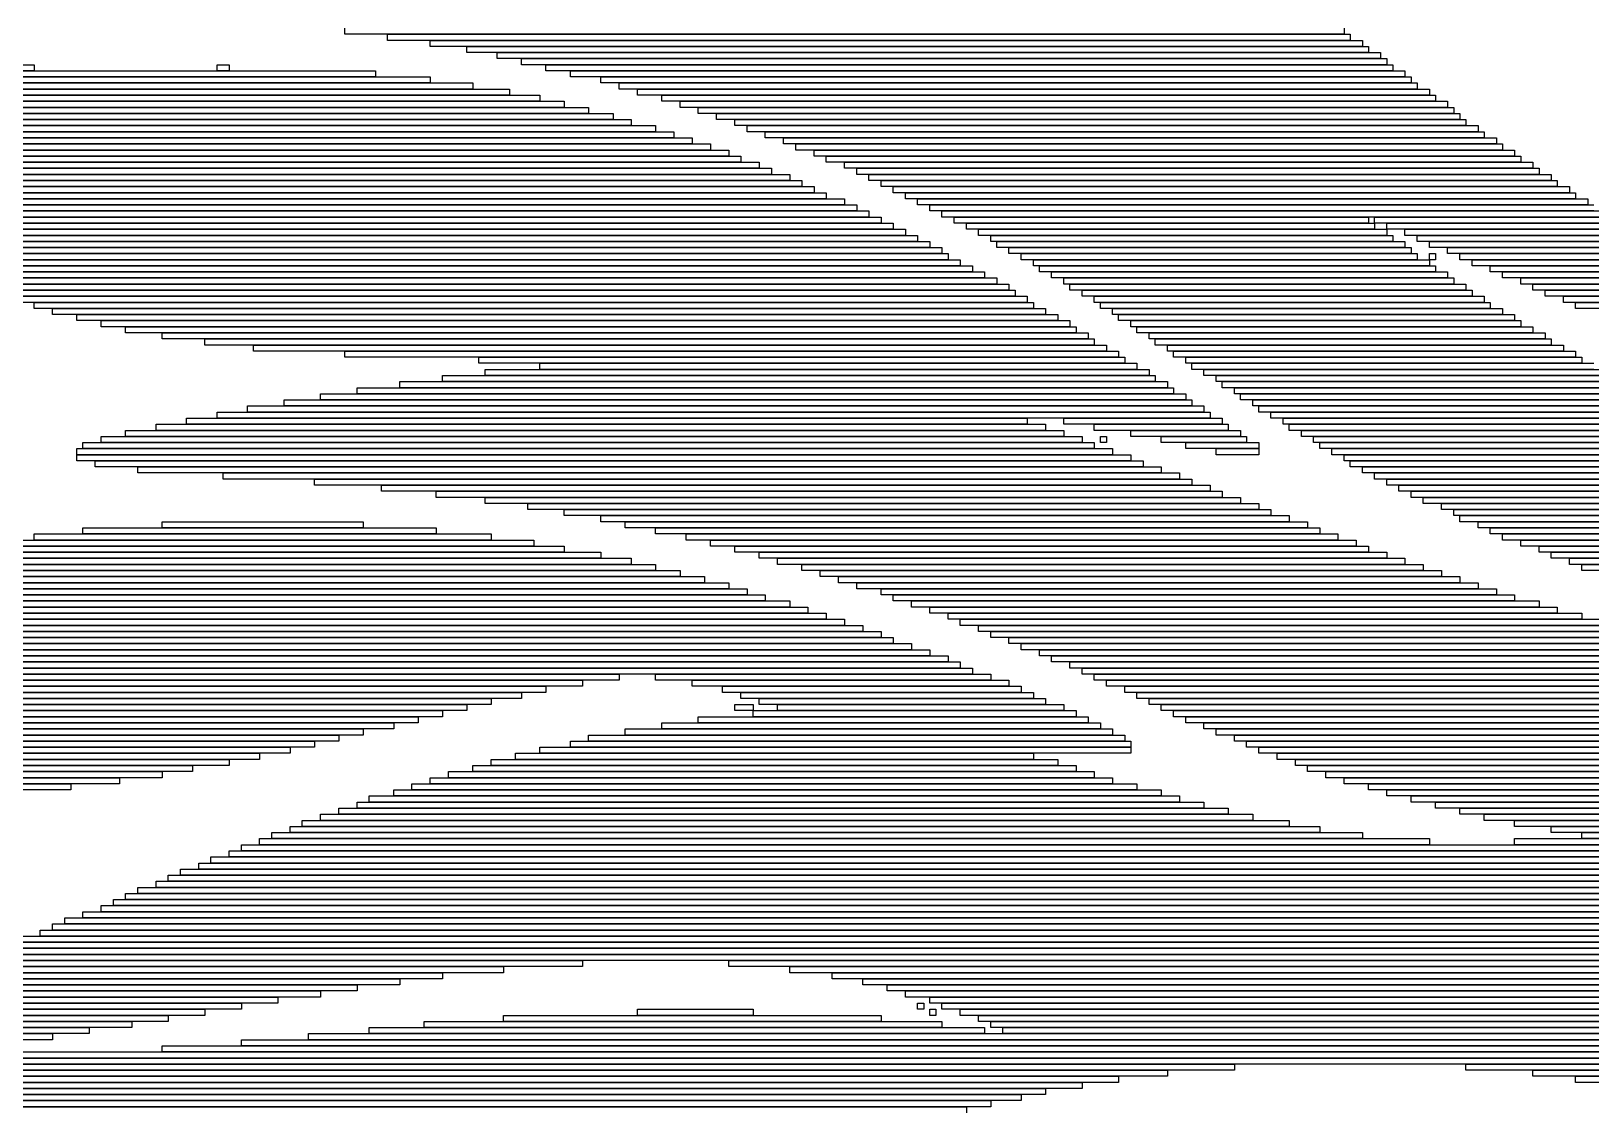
# Model space of a CAD drawing. Extents: x 24 to 1007, y 0 to 1020.
# Drawn here: x 245.5 to 501.5, y 632.5 to 809.5 of the extents above; entities that cross this region are included whole.
import ezdxf

# ---------------------------------------------------------------- set-up
doc = ezdxf.new("R2010")
doc.units = 0

msp = doc.modelspace()

# ---------------------------------------------------------------- linework, layer by layer
for p, q in [((297, 809), (297, 810)), ((461, 809), (297, 809)), ((304, 809), (462, 809)), ((304, 808), (304, 809)), ((461, 810), (461, 809)), ((462, 809), (462, 808)), ((462, 808), (304, 808)), ((311, 808), (464, 808)), ((311, 807), (311, 808)), ((464, 807), (311, 807)), ((317, 807), (465, 807)), ((317, 806), (317, 807)), ((464, 808), (464, 807)), ((465, 807), (465, 806)), ((186, 804), (246, 804)), ((246, 804), (246, 803)), ((276, 804), (278, 804)), ((276, 803), (276, 804)), ((278, 804), (278, 803)), ((465, 806), (317, 806)), ((322, 806), (467, 806)), ((322, 805), (322, 806)), ((467, 805), (322, 805)), ((326, 805), (468, 805)), ((326, 804), (326, 805)), ((468, 804), (326, 804)), ((330, 804), (469, 804)), ((330, 803), (330, 804)), ((467, 806), (467, 805)), ((468, 805), (468, 804)), ((469, 804), (469, 803)), ((246, 803), (186, 803)), ((187, 803), (302, 803)), ((302, 802), (187, 802)), ((188, 802), (311, 802)), ((278, 803), (276, 803)), ((302, 803), (302, 802)), ((311, 802), (311, 801)), ((469, 803), (330, 803)), ((334, 803), (471, 803)), ((334, 802), (334, 803)), ((471, 802), (334, 802)), ((339, 802), (472, 802)), ((339, 801), (339, 802)), ((471, 803), (471, 802)), ((472, 802), (472, 801)), ((311, 801), (188, 801)), ((189, 801), (318, 801)), ((318, 800), (189, 800)), ((190, 800), (324, 800)), ((324, 799), (190, 799)), ((191, 799), (329, 799)), ((318, 801), (318, 800)), ((324, 800), (324, 799)), ((329, 799), (329, 798)), ((472, 801), (339, 801)), ((342, 801), (473, 801)), ((342, 800), (342, 801)), ((473, 800), (342, 800)), ((345, 800), (475, 800)), ((345, 799), (345, 800)), ((475, 799), (345, 799)), ((349, 799), (476, 799)), ((349, 798), (349, 799)), ((473, 801), (473, 800)), ((475, 800), (475, 799)), ((476, 799), (476, 798)), ((329, 798), (191, 798)), ((192, 798), (333, 798)), ((333, 797), (192, 797)), ((192, 797), (337, 797)), ((333, 798), (333, 797)), ((337, 797), (337, 796)), ((476, 798), (349, 798)), ((352, 798), (478, 798)), ((352, 797), (352, 798)), ((478, 797), (352, 797)), ((355, 797), (479, 797)), ((355, 796), (355, 797)), ((478, 798), (478, 797)), ((479, 797), (479, 796)), ((337, 796), (192, 796)), ((193, 796), (341, 796)), ((341, 795), (193, 795)), ((194, 795), (344, 795)), ((344, 794), (194, 794)), ((195, 794), (348, 794)), ((341, 796), (341, 795)), ((344, 795), (344, 794)), ((348, 794), (348, 793)), ((479, 796), (355, 796)), ((358, 796), (480, 796)), ((358, 795), (358, 796)), ((480, 795), (358, 795)), ((361, 795), (481, 795)), ((361, 794), (361, 795)), ((481, 794), (361, 794)), ((363, 794), (483, 794)), ((363, 793), (363, 794)), ((480, 796), (480, 795)), ((481, 795), (481, 794)), ((483, 794), (483, 793)), ((348, 793), (195, 793)), ((196, 793), (351, 793)), ((351, 792), (196, 792)), ((198, 792), (354, 792)), ((351, 793), (351, 792)), ((354, 792), (354, 791)), ((483, 793), (363, 793)), ((366, 793), (484, 793)), ((366, 792), (366, 793)), ((484, 792), (366, 792)), ((369, 792), (486, 792)), ((369, 791), (369, 792)), ((484, 793), (484, 792)), ((486, 792), (486, 791)), ((354, 791), (198, 791)), ((199, 791), (357, 791)), ((357, 790), (199, 790)), ((200, 790), (360, 790)), ((360, 789), (200, 789)), ((201, 789), (362, 789)), ((357, 791), (357, 790)), ((360, 790), (360, 789)), ((362, 789), (362, 788)), ((486, 791), (369, 791)), ((371, 791), (487, 791)), ((371, 790), (371, 791)), ((487, 790), (371, 790)), ((374, 790), (489, 790)), ((374, 789), (374, 790)), ((489, 789), (374, 789)), ((376, 789), (490, 789)), ((376, 788), (376, 789)), ((487, 791), (487, 790)), ((489, 790), (489, 789)), ((490, 789), (490, 788)), ((362, 788), (201, 788)), ((202, 788), (365, 788)), ((365, 787), (202, 787)), ((204, 787), (367, 787)), ((367, 786), (204, 786)), ((205, 786), (370, 786)), ((365, 788), (365, 787)), ((367, 787), (367, 786)), ((370, 786), (370, 785)), ((490, 788), (376, 788)), ((379, 788), (492, 788)), ((379, 787), (379, 788)), ((492, 787), (379, 787)), ((381, 787), (493, 787)), ((381, 786), (381, 787)), ((493, 786), (381, 786)), ((383, 786), (495, 786)), ((383, 785), (383, 786)), ((492, 788), (492, 787)), ((493, 787), (493, 786)), ((495, 786), (495, 785)), ((370, 785), (205, 785)), ((206, 785), (372, 785)), ((372, 784), (206, 784)), ((207, 784), (374, 784)), ((372, 785), (372, 784)), ((374, 784), (374, 783)), ((495, 785), (383, 785)), ((385, 785), (496, 785)), ((385, 784), (385, 785)), ((496, 784), (385, 784)), ((387, 784), (498, 784)), ((387, 783), (387, 784)), ((496, 785), (496, 784)), ((498, 784), (498, 783)), ((374, 783), (207, 783)), ((209, 783), (376, 783)), ((376, 782), (209, 782)), ((211, 782), (379, 782)), ((379, 781), (211, 781)), ((212, 781), (381, 781)), ((376, 783), (376, 782)), ((379, 782), (379, 781)), ((381, 781), (381, 780)), ((498, 783), (387, 783)), ((389, 783), (499, 783)), ((389, 782), (389, 783)), ((499, 782), (389, 782)), ((391, 782), (501, 782)), ((391, 781), (391, 782)), ((501, 781), (391, 781)), ((393, 781), (502, 781)), ((393, 780), (393, 781)), ((499, 783), (499, 782)), ((501, 782), (501, 781)), ((381, 780), (212, 780)), ((214, 780), (383, 780)), ((383, 779), (214, 779)), ((215, 779), (385, 779)), ((383, 780), (383, 779)), ((385, 779), (385, 778)), ((502, 780), (393, 780)), ((395, 780), (504, 780)), ((395, 779), (395, 780)), ((504, 779), (395, 779)), ((397, 779), (465, 779)), ((397, 778), (397, 779)), ((465, 779), (465, 778)), ((466, 779), (505, 779)), ((466, 778), (466, 779)), ((385, 778), (215, 778)), ((217, 778), (387, 778)), ((387, 777), (217, 777)), ((218, 777), (389, 777)), ((389, 776), (218, 776)), ((220, 776), (391, 776)), ((387, 778), (387, 777)), ((389, 777), (389, 776)), ((391, 776), (391, 775)), ((465, 778), (397, 778)), ((399, 778), (466, 778)), ((399, 777), (399, 778)), ((466, 777), (399, 777)), ((401, 777), (468, 777)), ((401, 776), (401, 777)), ((468, 776), (401, 776)), ((403, 776), (469, 776)), ((403, 775), (403, 776)), ((505, 778), (466, 778)), ((466, 778), (466, 777)), ((468, 778), (507, 778)), ((468, 777), (468, 778)), ((507, 777), (468, 777)), ((468, 777), (468, 776)), ((469, 776), (469, 775)), ((471, 777), (508, 777)), ((471, 776), (471, 777)), ((508, 776), (471, 776)), ((473, 776), (510, 776)), ((473, 775), (473, 776)), ((391, 775), (220, 775)), ((222, 775), (393, 775)), ((393, 774), (222, 774)), ((224, 774), (395, 774)), ((393, 775), (393, 774)), ((395, 774), (395, 773)), ((469, 775), (403, 775)), ((404, 775), (471, 775)), ((404, 774), (404, 775)), ((471, 774), (404, 774)), ((406, 774), (472, 774)), ((406, 773), (406, 774)), ((471, 775), (471, 774)), ((472, 774), (472, 773)), ((510, 775), (473, 775)), ((475, 775), (512, 775)), ((475, 774), (475, 775)), ((512, 774), (475, 774)), ((478, 774), (513, 774)), ((478, 773), (478, 774)), ((395, 773), (224, 773)), ((226, 773), (396, 773)), ((396, 772), (226, 772)), ((228, 772), (398, 772)), ((398, 771), (228, 771)), ((230, 771), (400, 771)), ((396, 773), (396, 772)), ((398, 772), (398, 771)), ((400, 771), (400, 770)), ((472, 773), (406, 773)), ((408, 773), (473, 773)), ((408, 772), (408, 773)), ((473, 772), (408, 772)), ((410, 772), (475, 772)), ((410, 771), (410, 772)), ((475, 771), (410, 771)), ((411, 771), (476, 771)), ((411, 770), (411, 771)), ((473, 773), (473, 772)), ((475, 773), (476, 773)), ((475, 772), (475, 773)), ((476, 772), (475, 772)), ((475, 772), (475, 771)), ((476, 773), (476, 772)), ((476, 771), (476, 770)), ((513, 773), (478, 773)), ((480, 773), (515, 773)), ((480, 772), (480, 773)), ((515, 772), (480, 772)), ((482, 772), (516, 772)), ((482, 771), (482, 772)), ((516, 771), (482, 771)), ((485, 771), (518, 771)), ((485, 770), (485, 771)), ((400, 770), (230, 770)), ((232, 770), (402, 770)), ((402, 769), (232, 769)), ((235, 769), (404, 769)), ((404, 768), (235, 768)), ((237, 768), (406, 768)), ((402, 770), (402, 769)), ((404, 769), (404, 768)), ((406, 768), (406, 767)), ((476, 770), (411, 770)), ((413, 770), (478, 770)), ((413, 769), (413, 770)), ((478, 769), (413, 769)), ((415, 769), (479, 769)), ((415, 768), (415, 769)), ((479, 768), (415, 768)), ((416, 768), (481, 768)), ((416, 767), (416, 768)), ((478, 770), (478, 769)), ((479, 769), (479, 768)), ((481, 768), (481, 767)), ((518, 770), (485, 770)), ((487, 770), (520, 770)), ((487, 769), (487, 770)), ((520, 769), (487, 769)), ((490, 769), (521, 769)), ((490, 768), (490, 769)), ((521, 768), (490, 768)), ((492, 768), (523, 768)), ((492, 767), (492, 768)), ((406, 767), (237, 767)), ((240, 767), (407, 767)), ((407, 766), (240, 766)), ((243, 766), (409, 766)), ((407, 767), (407, 766)), ((409, 766), (409, 765)), ((481, 767), (416, 767)), ((418, 767), (482, 767)), ((418, 766), (418, 767)), ((482, 766), (418, 766)), ((420, 766), (484, 766)), ((420, 765), (420, 766)), ((482, 767), (482, 766)), ((484, 766), (484, 765)), ((523, 767), (492, 767)), ((494, 767), (525, 767)), ((494, 766), (494, 767)), ((525, 766), (494, 766)), ((497, 766), (527, 766)), ((497, 765), (497, 766)), ((409, 765), (243, 765)), ((246, 765), (410, 765)), ((246, 764), (246, 765)), ((410, 764), (246, 764)), ((249, 764), (412, 764)), ((249, 763), (249, 764)), ((412, 763), (249, 763)), ((253, 763), (414, 763)), ((253, 762), (253, 763)), ((410, 765), (410, 764)), ((412, 764), (412, 763)), ((414, 763), (414, 762)), ((484, 765), (420, 765)), ((421, 765), (485, 765)), ((421, 764), (421, 765)), ((485, 764), (421, 764)), ((423, 764), (487, 764)), ((423, 763), (423, 764)), ((487, 763), (423, 763)), ((424, 763), (489, 763)), ((424, 762), (424, 763)), ((485, 765), (485, 764)), ((487, 764), (487, 763)), ((489, 763), (489, 762)), ((527, 765), (497, 765)), ((499, 765), (528, 765)), ((499, 764), (499, 765)), ((528, 764), (499, 764)), ((414, 762), (253, 762)), ((257, 762), (416, 762)), ((257, 761), (257, 762)), ((416, 761), (257, 761)), ((261, 761), (417, 761)), ((261, 760), (261, 761)), ((416, 762), (416, 761)), ((417, 761), (417, 760)), ((489, 762), (424, 762)), ((426, 762), (490, 762)), ((426, 761), (426, 762)), ((490, 761), (426, 761)), ((427, 761), (492, 761)), ((427, 760), (427, 761)), ((490, 762), (490, 761)), ((492, 761), (492, 760)), ((417, 760), (261, 760)), ((267, 760), (419, 760)), ((267, 759), (267, 760)), ((419, 759), (267, 759)), ((274, 759), (420, 759)), ((274, 758), (274, 759)), ((420, 758), (274, 758)), ((282, 758), (422, 758)), ((282, 757), (282, 758)), ((419, 760), (419, 759)), ((420, 759), (420, 758)), ((422, 758), (422, 757)), ((492, 760), (427, 760)), ((429, 760), (494, 760)), ((429, 759), (429, 760)), ((494, 759), (429, 759)), ((430, 759), (495, 759)), ((430, 758), (430, 759)), ((495, 758), (430, 758)), ((432, 758), (497, 758)), ((432, 757), (432, 758)), ((494, 760), (494, 759)), ((495, 759), (495, 758)), ((497, 758), (497, 757)), ((422, 757), (282, 757)), ((297, 757), (424, 757)), ((297, 756), (297, 757)), ((424, 756), (297, 756)), ((319, 756), (425, 756)), ((319, 755), (319, 756)), ((424, 757), (424, 756)), ((425, 756), (425, 755)), ((497, 757), (432, 757)), ((433, 757), (499, 757)), ((433, 756), (433, 757)), ((499, 756), (433, 756)), ((435, 756), (500, 756)), ((435, 755), (435, 756)), ((499, 757), (499, 756)), ((500, 756), (500, 755)), ((313, 753), (430, 753)), ((313, 752), (313, 753)), ((425, 755), (319, 755)), ((320, 754), (429, 754)), ((320, 753), (320, 754)), ((429, 753), (320, 753)), ((329, 755), (427, 755)), ((329, 754), (329, 755)), ((427, 754), (329, 754)), ((427, 755), (427, 754)), ((429, 754), (429, 753)), ((430, 753), (430, 752)), ((500, 755), (435, 755)), ((436, 755), (502, 755)), ((436, 754), (436, 755)), ((502, 754), (436, 754)), ((438, 754), (504, 754)), ((438, 753), (438, 754)), ((504, 753), (438, 753)), ((440, 753), (506, 753)), ((440, 752), (440, 753)), ((299, 751), (433, 751)), ((299, 750), (299, 751)), ((306, 752), (432, 752)), ((306, 751), (306, 752)), ((432, 751), (306, 751)), ((430, 752), (313, 752)), ((432, 752), (432, 751)), ((433, 751), (433, 750)), ((506, 752), (440, 752)), ((441, 752), (507, 752)), ((441, 751), (441, 752)), ((507, 751), (441, 751)), ((443, 751), (509, 751)), ((443, 750), (443, 751)), ((281, 748), (438, 748)), ((281, 747), (281, 748)), ((287, 749), (436, 749)), ((287, 748), (287, 749)), ((436, 748), (287, 748)), ((293, 750), (435, 750)), ((293, 749), (293, 750)), ((435, 749), (293, 749)), ((433, 750), (299, 750)), ((435, 750), (435, 749)), ((436, 749), (436, 748)), ((438, 748), (438, 747)), ((509, 750), (443, 750)), ((444, 750), (511, 750)), ((444, 749), (444, 750)), ((511, 749), (444, 749)), ((446, 749), (513, 749)), ((446, 748), (446, 749)), ((513, 748), (446, 748)), ((447, 748), (515, 748)), ((447, 747), (447, 748)), ((266, 745), (412, 745)), ((266, 744), (266, 745)), ((271, 746), (409, 746)), ((271, 745), (271, 746)), ((409, 745), (271, 745)), ((276, 747), (439, 747)), ((276, 746), (276, 747)), ((439, 746), (276, 746)), ((438, 747), (281, 747)), ((409, 746), (409, 745)), ((412, 745), (412, 744)), ((415, 746), (441, 746)), ((415, 745), (415, 746)), ((441, 745), (415, 745)), ((420, 745), (442, 745)), ((420, 744), (420, 745)), ((439, 747), (439, 746)), ((441, 746), (441, 745)), ((442, 745), (442, 744)), ((515, 747), (447, 747)), ((449, 747), (516, 747)), ((449, 746), (449, 747)), ((516, 746), (449, 746)), ((451, 746), (518, 746)), ((451, 745), (451, 746)), ((518, 745), (451, 745)), ((452, 745), (520, 745)), ((452, 744), (452, 745)), ((257, 743), (418, 743)), ((257, 742), (257, 743)), ((261, 744), (415, 744)), ((261, 743), (261, 744)), ((415, 743), (261, 743)), ((412, 744), (266, 744)), ((415, 744), (415, 743)), ((418, 743), (418, 742)), ((442, 744), (420, 744)), ((421, 743), (422, 743)), ((421, 742), (421, 743)), ((422, 743), (422, 742)), ((426, 744), (444, 744)), ((426, 743), (426, 744)), ((444, 743), (426, 743)), ((431, 743), (445, 743)), ((431, 742), (431, 743)), ((444, 744), (444, 743)), ((445, 743), (445, 742)), ((520, 744), (452, 744)), ((454, 744), (523, 744)), ((454, 743), (454, 744)), ((523, 743), (454, 743)), ((456, 743), (524, 743)), ((456, 742), (456, 743)), ((253, 741), (423, 741)), ((253, 740), (253, 741)), ((423, 740), (253, 740)), ((253, 740), (426, 740)), ((253, 739), (253, 740)), ((254, 742), (420, 742)), ((254, 741), (254, 742)), ((420, 741), (254, 741)), ((418, 742), (257, 742)), ((420, 742), (420, 741)), ((422, 742), (421, 742)), ((423, 741), (423, 740)), ((426, 740), (426, 739)), ((445, 742), (431, 742)), ((435, 742), (447, 742)), ((435, 741), (435, 742)), ((447, 741), (435, 741)), ((440, 741), (447, 741)), ((440, 740), (440, 741)), ((447, 740), (440, 740)), ((447, 742), (447, 741)), ((447, 741), (447, 740)), ((524, 742), (456, 742)), ((457, 742), (526, 742)), ((457, 741), (457, 742)), ((526, 741), (457, 741)), ((459, 741), (528, 741)), ((459, 740), (459, 741)), ((528, 740), (459, 740)), ((461, 740), (531, 740)), ((461, 739), (461, 740)), ((426, 739), (253, 739)), ((256, 739), (428, 739)), ((256, 738), (256, 739)), ((428, 738), (256, 738)), ((263, 738), (431, 738)), ((263, 737), (263, 738)), ((428, 739), (428, 738)), ((431, 738), (431, 737)), ((531, 739), (461, 739)), ((462, 739), (533, 739)), ((462, 738), (462, 739)), ((533, 738), (462, 738)), ((464, 738), (535, 738)), ((464, 737), (464, 738)), ((431, 737), (263, 737)), ((277, 737), (434, 737)), ((277, 736), (277, 737)), ((434, 736), (277, 736)), ((292, 736), (436, 736)), ((292, 735), (292, 736)), ((436, 735), (292, 735)), ((303, 735), (439, 735)), ((303, 734), (303, 735)), ((434, 737), (434, 736)), ((436, 736), (436, 735)), ((439, 735), (439, 734)), ((535, 737), (464, 737)), ((466, 737), (537, 737)), ((466, 736), (466, 737)), ((537, 736), (466, 736)), ((468, 736), (540, 736)), ((468, 735), (468, 736)), ((540, 735), (468, 735)), ((470, 735), (542, 735)), ((470, 734), (470, 735)), ((439, 734), (303, 734)), ((312, 734), (441, 734)), ((312, 733), (312, 734)), ((441, 733), (312, 733)), ((320, 733), (444, 733)), ((320, 732), (320, 733)), ((441, 734), (441, 733)), ((444, 733), (444, 732)), ((542, 734), (470, 734)), ((472, 734), (545, 734)), ((472, 733), (472, 734)), ((545, 733), (472, 733)), ((474, 733), (547, 733)), ((474, 732), (474, 733)), ((444, 732), (320, 732)), ((327, 732), (447, 732)), ((327, 731), (327, 732)), ((447, 731), (327, 731)), ((333, 731), (449, 731)), ((333, 730), (333, 731)), ((449, 730), (333, 730)), ((339, 730), (452, 730)), ((339, 729), (339, 730)), ((447, 732), (447, 731)), ((449, 731), (449, 730)), ((452, 730), (452, 729)), ((547, 732), (474, 732)), ((477, 732), (550, 732)), ((477, 731), (477, 732)), ((550, 731), (477, 731)), ((479, 731), (553, 731)), ((479, 730), (479, 731)), ((553, 730), (479, 730)), ((480, 730), (556, 730)), ((480, 729), (480, 730)), ((254, 728), (312, 728)), ((254, 727), (254, 728)), ((267, 729), (300, 729)), ((267, 728), (267, 729)), ((300, 728), (267, 728)), ((300, 729), (300, 728)), ((312, 728), (312, 727)), ((452, 729), (339, 729)), ((343, 729), (455, 729)), ((343, 728), (343, 729)), ((455, 728), (343, 728)), ((348, 728), (457, 728)), ((348, 727), (348, 728)), ((455, 729), (455, 728)), ((457, 728), (457, 727)), ((556, 729), (480, 729)), ((483, 729), (559, 729)), ((483, 728), (483, 729)), ((559, 728), (483, 728)), ((485, 728), (563, 728)), ((485, 727), (485, 728)), ((233, 725), (333, 725)), ((239, 726), (328, 726)), ((328, 725), (239, 725)), ((246, 727), (321, 727)), ((246, 726), (246, 727)), ((321, 726), (246, 726)), ((312, 727), (254, 727)), ((321, 727), (321, 726)), ((328, 726), (328, 725)), ((333, 725), (333, 724)), ((457, 727), (348, 727)), ((353, 727), (460, 727)), ((353, 726), (353, 727)), ((460, 726), (353, 726)), ((357, 726), (463, 726)), ((357, 725), (357, 726)), ((463, 725), (357, 725)), ((361, 725), (465, 725)), ((361, 724), (361, 725)), ((460, 727), (460, 726)), ((463, 726), (463, 725)), ((465, 725), (465, 724)), ((563, 727), (485, 727)), ((487, 727), (576, 727)), ((487, 726), (487, 727)), ((576, 726), (487, 726)), ((490, 726), (576, 726)), ((490, 725), (490, 726)), ((576, 725), (490, 725)), ((493, 725), (576, 725)), ((493, 724), (493, 725)), ((213, 722), (348, 722)), ((220, 723), (344, 723)), ((344, 722), (220, 722)), ((226, 724), (339, 724)), ((339, 723), (226, 723)), ((333, 724), (233, 724)), ((339, 724), (339, 723)), ((344, 723), (344, 722)), ((348, 722), (348, 721)), ((465, 724), (361, 724)), ((365, 724), (468, 724)), ((365, 723), (365, 724)), ((468, 723), (365, 723)), ((368, 723), (471, 723)), ((368, 722), (368, 723)), ((471, 722), (368, 722)), ((372, 722), (474, 722)), ((372, 721), (372, 722)), ((468, 724), (468, 723)), ((471, 723), (471, 722)), ((474, 722), (474, 721)), ((576, 724), (493, 724)), ((495, 724), (576, 724)), ((495, 723), (495, 724)), ((576, 723), (495, 723)), ((498, 723), (576, 723)), ((498, 722), (498, 723)), ((576, 722), (498, 722)), ((500, 722), (576, 722)), ((500, 721), (500, 722)), ((198, 720), (356, 720)), ((207, 721), (352, 721)), ((352, 720), (207, 720)), ((348, 721), (213, 721)), ((352, 721), (352, 720)), ((356, 720), (356, 719)), ((474, 721), (372, 721)), ((375, 721), (477, 721)), ((375, 720), (375, 721)), ((477, 720), (375, 720)), ((378, 720), (480, 720)), ((378, 719), (378, 720)), ((477, 721), (477, 720)), ((480, 720), (480, 719)), ((576, 721), (500, 721)), ((139, 718), (363, 718)), ((363, 717), (139, 717)), ((139, 717), (366, 717)), ((187, 719), (360, 719)), ((360, 718), (187, 718)), ((356, 719), (198, 719)), ((360, 719), (360, 718)), ((363, 718), (363, 717)), ((366, 717), (366, 716)), ((480, 719), (378, 719)), ((381, 719), (483, 719)), ((381, 718), (381, 719)), ((483, 718), (381, 718)), ((385, 718), (486, 718)), ((385, 717), (385, 718)), ((486, 717), (385, 717)), ((387, 717), (489, 717)), ((387, 716), (387, 717)), ((483, 719), (483, 718)), ((486, 718), (486, 717)), ((489, 717), (489, 716)), ((366, 716), (139, 716)), ((140, 716), (370, 716)), ((370, 715), (140, 715)), ((141, 715), (373, 715)), ((370, 716), (370, 715)), ((373, 715), (373, 714)), ((489, 716), (387, 716)), ((390, 716), (493, 716)), ((390, 715), (390, 716)), ((493, 715), (390, 715)), ((393, 715), (496, 715)), ((393, 714), (393, 715)), ((493, 716), (493, 715)), ((496, 715), (496, 714)), ((373, 714), (141, 714)), ((142, 714), (376, 714)), ((376, 713), (142, 713)), ((143, 713), (379, 713)), ((379, 712), (143, 712)), ((144, 712), (382, 712)), ((376, 714), (376, 713)), ((379, 713), (379, 712)), ((382, 712), (382, 711)), ((496, 714), (393, 714)), ((396, 714), (500, 714)), ((396, 713), (396, 714)), ((500, 713), (396, 713)), ((398, 713), (504, 713)), ((398, 712), (398, 713)), ((504, 712), (398, 712)), ((401, 712), (508, 712)), ((401, 711), (401, 712)), ((500, 714), (500, 713)), ((382, 711), (144, 711)), ((145, 711), (385, 711)), ((385, 710), (145, 710)), ((146, 710), (387, 710)), ((385, 711), (385, 710)), ((387, 710), (387, 709)), ((508, 711), (401, 711)), ((403, 711), (512, 711)), ((403, 710), (403, 711)), ((512, 710), (403, 710)), ((406, 710), (517, 710)), ((406, 709), (406, 710)), ((387, 709), (146, 709)), ((147, 709), (390, 709)), ((390, 708), (147, 708)), ((148, 708), (393, 708)), ((393, 707), (148, 707)), ((149, 707), (396, 707)), ((390, 709), (390, 708)), ((393, 708), (393, 707)), ((396, 707), (396, 706)), ((517, 709), (406, 709)), ((408, 709), (522, 709)), ((408, 708), (408, 709)), ((522, 708), (408, 708)), ((411, 708), (531, 708)), ((411, 707), (411, 708)), ((531, 707), (411, 707)), ((413, 707), (540, 707)), ((413, 706), (413, 707)), ((396, 706), (149, 706)), ((151, 706), (398, 706)), ((398, 705), (151, 705)), ((152, 705), (400, 705)), ((400, 704), (152, 704)), ((153, 704), (342, 704)), ((342, 704), (342, 703)), ((348, 704), (403, 704)), ((348, 703), (348, 704)), ((398, 706), (398, 705)), ((400, 705), (400, 704)), ((403, 704), (403, 703)), ((540, 706), (413, 706)), ((416, 706), (579, 706)), ((416, 705), (416, 706)), ((579, 705), (416, 705)), ((418, 705), (579, 705)), ((418, 704), (418, 705)), ((579, 704), (418, 704)), ((420, 704), (580, 704)), ((420, 703), (420, 704)), ((342, 703), (153, 703)), ((155, 703), (336, 703)), ((336, 702), (155, 702)), ((157, 702), (330, 702)), ((330, 702), (330, 701)), ((336, 703), (336, 702)), ((403, 703), (348, 703)), ((354, 703), (406, 703)), ((354, 702), (354, 703)), ((406, 702), (354, 702)), ((359, 702), (408, 702)), ((359, 701), (359, 702)), ((406, 703), (406, 702)), ((408, 702), (408, 701)), ((580, 703), (420, 703)), ((422, 703), (580, 703)), ((422, 702), (422, 703)), ((580, 702), (422, 702)), ((425, 702), (580, 702)), ((425, 701), (425, 702)), ((330, 701), (157, 701)), ((158, 701), (326, 701)), ((326, 700), (158, 700)), ((160, 700), (321, 700)), ((321, 699), (160, 699)), ((162, 699), (317, 699)), ((317, 699), (317, 698)), ((321, 700), (321, 699)), ((326, 701), (326, 700)), ((408, 701), (359, 701)), ((361, 699), (364, 699)), ((361, 698), (361, 699)), ((362, 701), (410, 701)), ((362, 700), (362, 701)), ((410, 700), (362, 700)), ((364, 699), (364, 698)), ((365, 700), (412, 700)), ((365, 699), (365, 700)), ((412, 699), (365, 699)), ((368, 699), (415, 699)), ((368, 698), (368, 699)), ((410, 701), (410, 700)), ((412, 700), (412, 699)), ((415, 699), (415, 698)), ((580, 701), (425, 701)), ((427, 701), (581, 701)), ((427, 700), (427, 701)), ((581, 700), (427, 700)), ((429, 700), (581, 700)), ((429, 699), (429, 700)), ((581, 699), (429, 699)), ((431, 699), (581, 699)), ((431, 698), (431, 699)), ((317, 698), (162, 698)), ((163, 698), (313, 698)), ((313, 697), (163, 697)), ((166, 697), (309, 697)), ((309, 697), (309, 696)), ((313, 698), (313, 697)), ((355, 697), (419, 697)), ((355, 696), (355, 697)), ((364, 698), (361, 698)), ((364, 698), (417, 698)), ((364, 697), (364, 698)), ((417, 697), (364, 697)), ((415, 698), (368, 698)), ((417, 698), (417, 697)), ((419, 697), (419, 696)), ((581, 698), (431, 698)), ((433, 698), (582, 698)), ((433, 697), (433, 698)), ((582, 697), (433, 697)), ((435, 697), (582, 697)), ((435, 696), (435, 697)), ((309, 696), (166, 696)), ((168, 696), (305, 696)), ((305, 695), (168, 695)), ((170, 695), (300, 695)), ((300, 694), (170, 694)), ((173, 694), (296, 694)), ((296, 694), (296, 693)), ((300, 695), (300, 694)), ((305, 696), (305, 695)), ((337, 694), (425, 694)), ((337, 693), (337, 694)), ((343, 695), (423, 695)), ((343, 694), (343, 695)), ((423, 694), (343, 694)), ((349, 696), (421, 696)), ((349, 695), (349, 696)), ((421, 695), (349, 695)), ((419, 696), (355, 696)), ((421, 696), (421, 695)), ((423, 695), (423, 694)), ((425, 694), (425, 693)), ((582, 696), (435, 696)), ((438, 696), (582, 696)), ((438, 695), (438, 696)), ((582, 695), (438, 695)), ((440, 695), (583, 695)), ((440, 694), (440, 695)), ((583, 694), (440, 694)), ((443, 694), (583, 694)), ((443, 693), (443, 694)), ((296, 693), (173, 693)), ((175, 693), (292, 693)), ((292, 692), (175, 692)), ((178, 692), (288, 692)), ((288, 692), (288, 691)), ((292, 693), (292, 692)), ((329, 692), (426, 692)), ((329, 691), (329, 692)), ((334, 693), (426, 693)), ((334, 692), (334, 693)), ((426, 692), (334, 692)), ((425, 693), (337, 693)), ((426, 693), (426, 692)), ((426, 692), (426, 691)), ((583, 693), (443, 693)), ((445, 693), (583, 693)), ((445, 692), (445, 693)), ((583, 692), (445, 692)), ((447, 692), (584, 692)), ((447, 691), (447, 692)), ((288, 691), (178, 691)), ((181, 691), (283, 691)), ((283, 690), (181, 690)), ((184, 690), (278, 690)), ((278, 689), (184, 689)), ((188, 689), (272, 689)), ((272, 689), (272, 688)), ((278, 690), (278, 689)), ((283, 691), (283, 690)), ((318, 689), (417, 689)), ((318, 688), (318, 689)), ((321, 690), (414, 690)), ((321, 689), (321, 690)), ((414, 689), (321, 689)), ((325, 691), (410, 691)), ((325, 690), (325, 691)), ((410, 690), (325, 690)), ((426, 691), (329, 691)), ((410, 691), (410, 690)), ((414, 690), (414, 689)), ((417, 689), (417, 688)), ((584, 691), (447, 691)), ((450, 691), (584, 691)), ((450, 690), (450, 691)), ((584, 690), (450, 690)), ((453, 690), (584, 690)), ((453, 689), (453, 690)), ((584, 689), (453, 689)), ((455, 689), (585, 689)), ((455, 688), (455, 689)), ((272, 688), (188, 688)), ((192, 688), (267, 688)), ((267, 687), (192, 687)), ((197, 687), (260, 687)), ((260, 687), (260, 686)), ((267, 688), (267, 687)), ((311, 687), (423, 687)), ((311, 686), (311, 687)), ((314, 688), (420, 688)), ((314, 687), (314, 688)), ((420, 687), (314, 687)), ((417, 688), (318, 688)), ((420, 688), (420, 687)), ((423, 687), (423, 686)), ((585, 688), (455, 688)), ((458, 688), (585, 688)), ((458, 687), (458, 688)), ((585, 687), (458, 687)), ((461, 687), (586, 687)), ((461, 686), (461, 687)), ((260, 686), (197, 686)), ((204, 686), (252, 686)), ((252, 685), (204, 685)), ((252, 686), (252, 685)), ((301, 684), (434, 684)), ((301, 683), (301, 684)), ((305, 685), (431, 685)), ((305, 684), (305, 685)), ((431, 684), (305, 684)), ((308, 686), (427, 686)), ((308, 685), (308, 686)), ((427, 685), (308, 685)), ((423, 686), (311, 686)), ((427, 686), (427, 685)), ((431, 685), (431, 684)), ((434, 684), (434, 683)), ((586, 686), (461, 686)), ((465, 686), (586, 686)), ((465, 685), (465, 686)), ((586, 685), (465, 685)), ((468, 685), (587, 685)), ((468, 684), (468, 685)), ((587, 684), (468, 684)), ((472, 684), (587, 684)), ((472, 683), (472, 684)), ((293, 681), (446, 681)), ((293, 680), (293, 681)), ((296, 682), (442, 682)), ((296, 681), (296, 682)), ((442, 681), (296, 681)), ((299, 683), (438, 683)), ((299, 682), (299, 683)), ((438, 682), (299, 682)), ((434, 683), (301, 683)), ((438, 683), (438, 682)), ((442, 682), (442, 681)), ((446, 681), (446, 680)), ((587, 683), (472, 683)), ((476, 683), (587, 683)), ((476, 682), (476, 683)), ((587, 682), (476, 682)), ((480, 682), (588, 682)), ((480, 681), (480, 682)), ((588, 681), (480, 681)), ((484, 681), (588, 681)), ((484, 680), (484, 681)), ((288, 679), (457, 679)), ((288, 678), (288, 679)), ((290, 680), (452, 680)), ((290, 679), (290, 680)), ((452, 679), (290, 679)), ((446, 680), (293, 680)), ((452, 680), (452, 679)), ((457, 679), (457, 678)), ((588, 680), (484, 680)), ((489, 680), (589, 680)), ((489, 679), (489, 680)), ((589, 679), (489, 679)), ((495, 679), (590, 679)), ((495, 678), (495, 679)), ((280, 676), (591, 676)), ((280, 675), (280, 676)), ((283, 677), (475, 677)), ((283, 676), (283, 677)), ((475, 676), (283, 676)), ((285, 678), (464, 678)), ((285, 677), (285, 678)), ((464, 677), (285, 677)), ((457, 678), (288, 678)), ((464, 678), (464, 677)), ((475, 677), (475, 676)), ((489, 677), (591, 677)), ((489, 676), (489, 677)), ((591, 676), (489, 676)), ((590, 678), (495, 678)), ((500, 678), (590, 678)), ((500, 677), (500, 678)), ((590, 677), (500, 677)), ((275, 674), (592, 674)), ((275, 673), (275, 674)), ((278, 675), (592, 675)), ((278, 674), (278, 675)), ((592, 674), (278, 674)), ((591, 675), (280, 675)), ((268, 671), (594, 671)), ((268, 670), (268, 671)), ((270, 672), (593, 672)), ((270, 671), (270, 672)), ((593, 671), (270, 671)), ((273, 673), (593, 673)), ((273, 672), (273, 673)), ((593, 672), (273, 672)), ((592, 673), (275, 673)), ((263, 669), (537, 669)), ((263, 668), (263, 669)), ((266, 670), (594, 670)), ((266, 669), (266, 670)), ((594, 669), (266, 669)), ((594, 670), (268, 670)), ((257, 666), (538, 666)), ((257, 665), (257, 666)), ((259, 667), (537, 667)), ((259, 666), (259, 667)), ((537, 666), (259, 666)), ((261, 668), (537, 668)), ((261, 667), (261, 668)), ((537, 667), (261, 667)), ((537, 668), (263, 668)), ((251, 664), (538, 664)), ((251, 663), (251, 664)), ((254, 665), (538, 665)), ((254, 664), (254, 665)), ((538, 664), (254, 664)), ((538, 665), (257, 665)), ((244, 661), (539, 661)), ((247, 662), (539, 662)), ((247, 661), (247, 662)), ((539, 661), (247, 661)), ((249, 663), (538, 663)), ((249, 662), (249, 663)), ((538, 662), (249, 662)), ((538, 663), (251, 663)), ((237, 658), (540, 658)), ((239, 659), (540, 659)), ((540, 658), (239, 658)), ((242, 660), (539, 660)), ((539, 659), (242, 659)), ((539, 660), (244, 660)), ((231, 656), (323, 656)), ((234, 657), (336, 657)), ((336, 656), (234, 656)), ((540, 657), (237, 657)), ((323, 656), (323, 655)), ((336, 657), (336, 656)), ((360, 657), (541, 657)), ((360, 656), (360, 657)), ((541, 656), (360, 656)), ((370, 656), (541, 656)), ((370, 655), (370, 656)), ((221, 653), (299, 653)), ((224, 654), (306, 654)), ((306, 653), (224, 653)), ((227, 655), (313, 655)), ((313, 654), (227, 654)), ((323, 655), (231, 655)), ((299, 653), (299, 652)), ((306, 654), (306, 653)), ((313, 655), (313, 654)), ((541, 655), (370, 655)), ((377, 655), (541, 655)), ((377, 654), (377, 655)), ((541, 654), (377, 654)), ((382, 654), (542, 654)), ((382, 653), (382, 654)), ((542, 653), (382, 653)), ((386, 653), (542, 653)), ((386, 652), (386, 653)), ((212, 651), (286, 651)), ((216, 652), (293, 652)), ((293, 651), (216, 651)), ((299, 652), (221, 652)), ((286, 651), (286, 650)), ((293, 652), (293, 651)), ((542, 652), (386, 652)), ((389, 652), (542, 652)), ((389, 651), (389, 652)), ((542, 651), (389, 651)), ((393, 651), (543, 651)), ((393, 650), (393, 651)), ((187, 648), (268, 648)), ((199, 649), (274, 649)), ((274, 648), (199, 648)), ((206, 650), (280, 650)), ((280, 649), (206, 649)), ((286, 650), (212, 650)), ((268, 648), (268, 647)), ((274, 649), (274, 648)), ((280, 650), (280, 649)), ((323, 648), (385, 648)), ((323, 647), (323, 648)), ((345, 649), (364, 649)), ((345, 648), (345, 649)), ((364, 648), (345, 648)), ((364, 649), (364, 648)), ((385, 648), (385, 647)), ((391, 650), (392, 650)), ((391, 649), (391, 650)), ((392, 649), (391, 649)), ((392, 650), (392, 649)), ((543, 650), (393, 650)), ((393, 649), (394, 649)), ((393, 648), (393, 649)), ((394, 648), (393, 648)), ((394, 649), (394, 648)), ((395, 650), (543, 650)), ((395, 649), (395, 650)), ((543, 649), (395, 649)), ((398, 649), (544, 649)), ((398, 648), (398, 649)), ((544, 648), (398, 648)), ((401, 648), (544, 648)), ((401, 647), (401, 648)), ((114, 647), (262, 647)), ((262, 646), (114, 646)), ((115, 646), (255, 646)), ((268, 647), (187, 647)), ((255, 646), (255, 645)), ((262, 647), (262, 646)), ((301, 646), (402, 646)), ((301, 645), (301, 646)), ((310, 647), (395, 647)), ((310, 646), (310, 647)), ((395, 646), (310, 646)), ((385, 647), (323, 647)), ((395, 647), (395, 646)), ((544, 647), (401, 647)), ((402, 646), (402, 645)), ((403, 647), (545, 647)), ((403, 646), (403, 647)), ((545, 646), (403, 646)), ((405, 646), (545, 646)), ((405, 645), (405, 646)), ((255, 645), (115, 645)), ((116, 645), (249, 645)), ((249, 644), (116, 644)), ((249, 645), (249, 644)), ((267, 643), (546, 643)), ((267, 642), (267, 643)), ((280, 644), (546, 644)), ((280, 643), (280, 644)), ((546, 643), (280, 643)), ((291, 645), (545, 645)), ((291, 644), (291, 645)), ((545, 644), (291, 644)), ((402, 645), (301, 645)), ((545, 645), (405, 645)), ((119, 642), (547, 642)), ((547, 641), (119, 641)), ((121, 641), (547, 641)), ((547, 640), (121, 640)), ((122, 640), (443, 640)), ((546, 642), (267, 642)), ((443, 640), (443, 639)), ((481, 640), (548, 640)), ((481, 639), (481, 640)), ((443, 639), (122, 639)), ((123, 639), (432, 639)), ((432, 638), (123, 638)), ((124, 638), (424, 638)), ((424, 638), (424, 637)), ((432, 639), (432, 638)), ((548, 639), (481, 639)), ((492, 639), (548, 639)), ((492, 638), (492, 639)), ((548, 638), (492, 638)), ((499, 638), (549, 638)), ((499, 637), (499, 638)), ((424, 637), (124, 637)), ((126, 637), (418, 637)), ((418, 636), (126, 636)), ((127, 636), (412, 636)), ((412, 635), (127, 635)), ((129, 635), (408, 635)), ((408, 635), (408, 634)), ((412, 636), (412, 635)), ((418, 637), (418, 636)), ((549, 637), (499, 637)), ((408, 634), (129, 634)), ((130, 634), (403, 634)), ((403, 633), (130, 633)), ((132, 633), (399, 633)), ((399, 633), (399, 632)), ((403, 634), (403, 633))]:
    msp.add_line(p, q)

doc.saveas('drawing.dxf')
